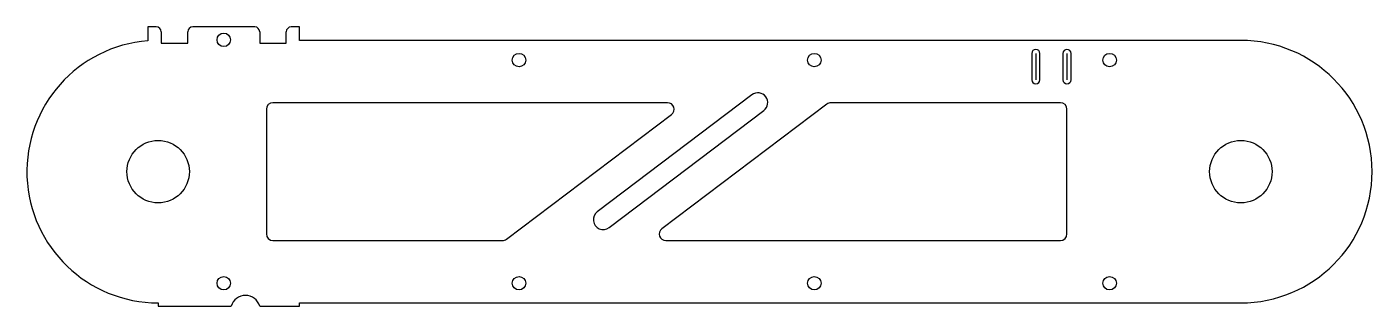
# Model space of a CAD drawing. Header units: millimetres. Extents: x -41 to 369, y -41 to 44.
import ezdxf

# ---------------------------------------------------------------- set-up
doc = ezdxf.new("R2010")
doc.units = ezdxf.units.MM

msp = doc.modelspace()

# ---------------------------------------------------------------- linework, layer by layer
at = {"color": 7, "linetype": 'Continuous', "lineweight": 25}
for p, q in [((-4.56, 43.95), (-4.56, 39.73)), ((-2.01, 43.95), (-4.56, 43.95)), ((-0.51, 42.45), (-0.51, 38.96)), ((7.59, 38.96), (7.59, 42.45)), ((27.99, 43.95), (9.09, 43.95)), ((29.49, 42.45), (29.49, 38.96)), ((37.59, 38.96), (37.59, 42.45)), ((41.64, 43.95), (39.09, 43.95)), ((41.64, 39.85), (41.64, 43.95)), ((-0.51, 38.96), (7.59, 38.96)), ((29.49, 38.96), (37.59, 38.96)), ((328.54, 39.85), (41.64, 39.85)), ((264.79, 35.85), (264.79, 27.85)), ((267.29, 27.85), (267.29, 35.85)), ((274.29, 35.85), (274.29, 27.85)), ((276.79, 27.85), (276.79, 35.85)), ((153.81, 20.85), (33.54, 20.85)), ((179.53, 23.25), (132.36, -12.39)), ((273.54, 20.85), (203.57, 20.85)), ((31.54, 18.85), (31.54, -19.15)), ((104.72, -20.74), (155.01, 17.26)), ((135.98, -17.18), (183.15, 18.46)), ((202.37, 20.45), (152.07, -17.55)), ((275.54, -19.15), (275.54, 18.85)), ((33.54, -21.15), (103.51, -21.15)), ((153.28, -21.15), (273.54, -21.15)), ((-1.46, -40.15), (-1.46, -41.13)), ((41.64, -40.15), (328.54, -40.15)), ((41.64, -41.13), (41.64, -40.15)), ((-1.46, -41.13), (20.81, -41.13)), ((29.51, -41.13), (41.64, -41.13))]:
    msp.add_line(p, q, dxfattribs=at)
at = {"color": 7, "linetype": 'Continuous'}
for p, q in [((266.04, 35.85), (266.04, 27.85)), ((275.54, 35.85), (275.54, 27.85))]:
    msp.add_line(p, q, dxfattribs=at)
at = {"color": 7, "linetype": 'Continuous', "lineweight": 25}
for centre, radius in [((18.54, 40.01), 2.05), ((108.54, 33.85), 2.05), ((198.54, 33.85), 2.05), ((288.54, 33.85), 2.05), ((-1.46, -0.15), 9.52), ((328.54, -0.15), 9.52), ((18.54, -34.15), 2.05), ((108.54, -34.15), 2.05), ((198.54, -34.15), 2.05), ((288.54, -34.15), 2.05)]:
    msp.add_circle(centre, radius, dxfattribs=at)
for centre, radius, start, end in [((-2.01, 42.45), 1.5, 0, 90), ((9.09, 42.45), 1.5, 90, 180), ((27.99, 42.45), 1.5, 0, 90), ((39.09, 42.45), 1.5, 90, 180), ((-1.46, -0.15), 40, 94.4449, 270), ((266.04, 35.85), 1.25, 0, 180), ((275.54, 35.85), 1.25, 0, 180), ((328.54, -0.15), 40, 270, 90), ((266.04, 27.85), 1.25, 180, 0), ((275.54, 27.85), 1.25, 180, 0), ((33.54, 18.85), 2, 90, 180), ((153.81, 18.85), 2, 307.0731, 90), ((181.34, 20.85), 3, 307.0731, 127.0731), ((203.57, 18.85), 2, 90, 127.0731), ((273.54, 18.85), 2, 0, 90), ((134.17, -14.78), 3, 127.0731, 307.0731), ((33.54, -19.15), 2, 180, 270), ((153.28, -19.15), 2, 127.0731, 270), ((273.54, -19.15), 2, 270, 0), ((103.51, -19.15), 2, 270, 307.0731), ((25.16, -42.42), 4.54, 16.5751, 163.4249)]:
    msp.add_arc(centre, radius, start, end, dxfattribs=at)

doc.saveas('drawing.dxf')
